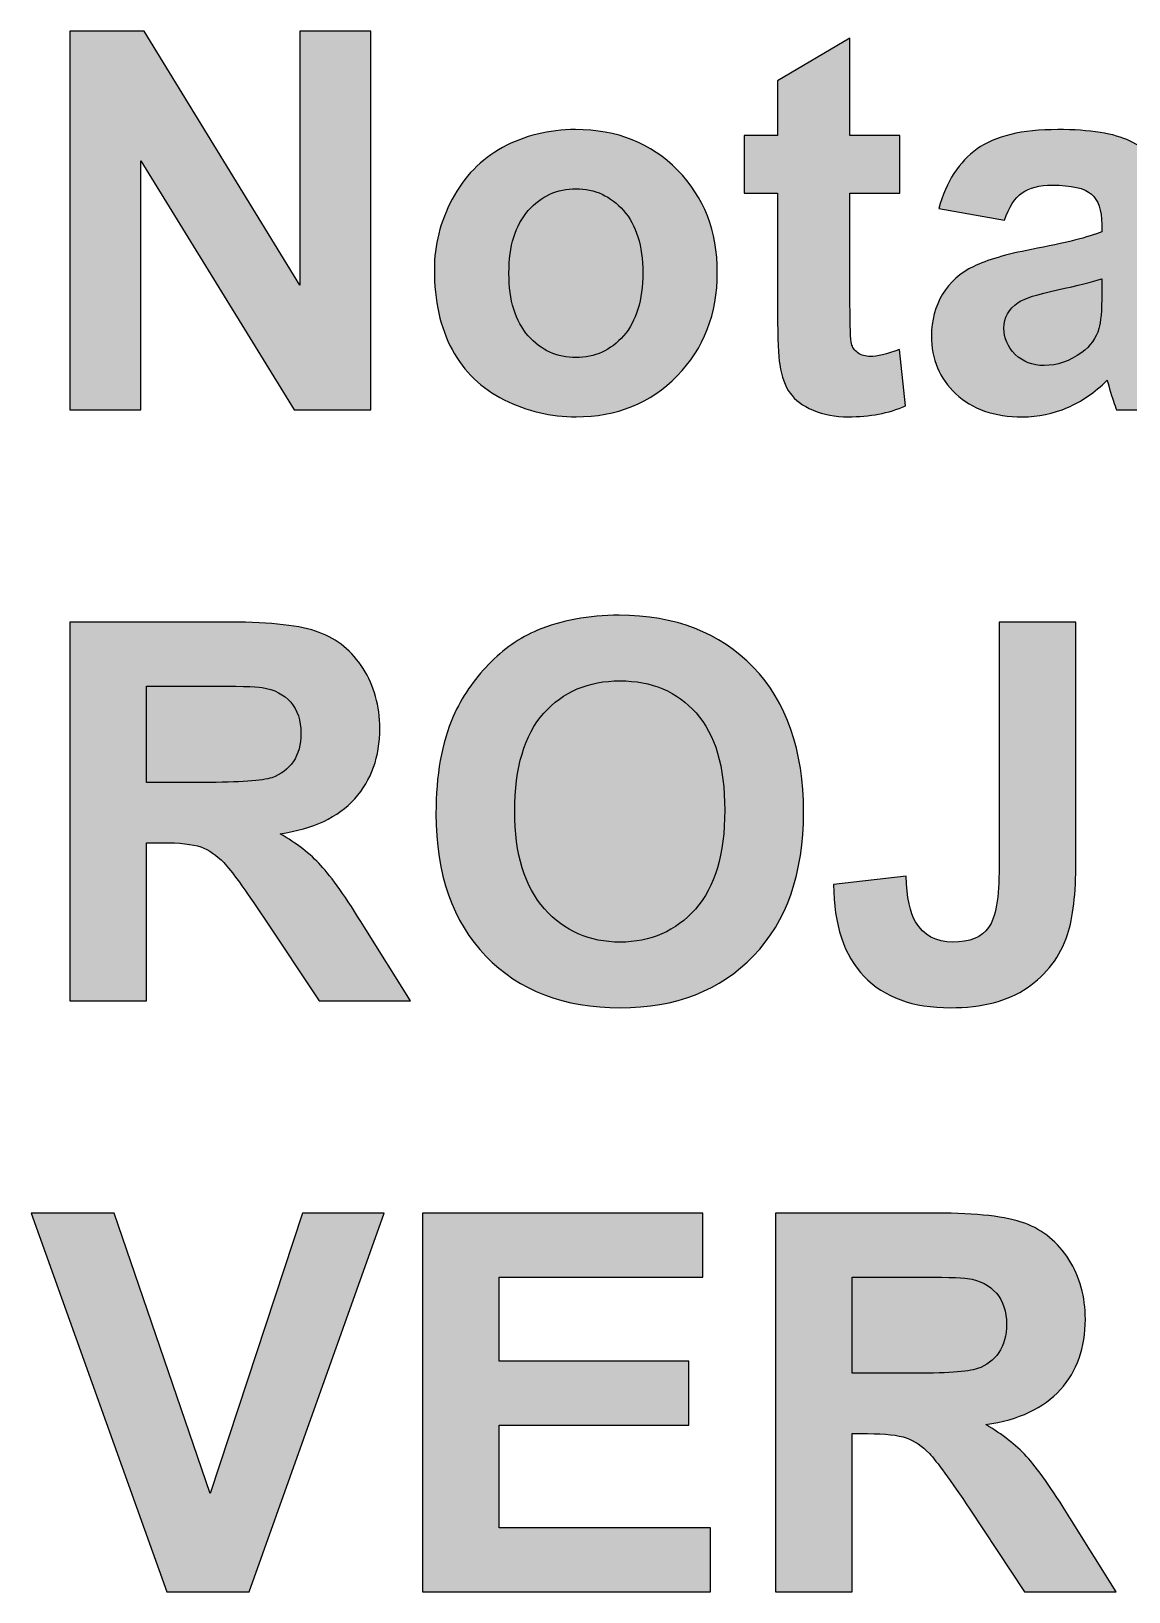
# Model space of a CAD drawing. Header units: centimetres. Extents: x -249 to 275, y -506 to 461.
# Drawn here: x -133.3 to -74.8, y 378.1 to 461.4 of the extents above; entities that cross this region are included whole.
import ezdxf

# ---------------------------------------------------------------- set-up
doc = ezdxf.new("R2010")
doc.units = ezdxf.units.CM
doc.header["$MEASUREMENT"] = 0
doc.layers.add('Capa 1', color=7, linetype='Continuous')

msp = doc.modelspace()

# ---------------------------------------------------------------- hatches: boundary and pattern name
at = {"layer": 'Capa 1', "true_color": 0x373435}
h = msp.add_hatch(color=250, dxfattribs=at)
edge = h.paths.add_edge_path()
edge.add_spline(control_points=[(-131.28522, 441.18345), (-131.28522, 441.18345), (-131.28522, 461.39056), (-131.28522, 461.39056), (-131.28522, 461.39056), (-127.3247, 461.39056), (-127.3247, 461.39056), (-127.3247, 461.39056), (-119.00855, 447.8486), (-119.00855, 447.8486), (-119.00855, 447.8486), (-119.00855, 461.39056), (-119.00855, 461.39056), (-119.00855, 461.39056), (-115.22678, 461.39056), (-115.22678, 461.39056), (-115.22678, 461.39056), (-115.22678, 441.18345), (-115.22678, 441.18345), (-115.22678, 441.18345), (-119.31429, 441.18345), (-119.31429, 441.18345), (-119.31429, 441.18345), (-127.50344, 454.46671), (-127.50344, 454.46671), (-127.50344, 454.46671), (-127.50344, 441.18345), (-127.50344, 441.18345), (-127.50344, 441.18345), (-131.28522, 441.18345), (-131.28522, 441.18345)], knot_values=[0, 0, 0, 0, 0.1, 0.1, 0.1, 0.2, 0.2, 0.2, 0.3, 0.3, 0.3, 0.4, 0.4, 0.4, 0.5, 0.5, 0.5, 0.6, 0.6, 0.6, 0.7, 0.7, 0.7, 0.8, 0.8, 0.8, 0.9, 0.9, 0.9, 1, 1, 1, 1], degree=3, periodic=1)
h = msp.add_hatch(color=250, dxfattribs=at)
edge = h.paths.add_edge_path()
edge.add_spline(control_points=[(-87.00455, 455.83078), (-87.00455, 455.83078), (-87.00455, 452.75456), (-87.00455, 452.75456), (-87.00455, 452.75456), (-89.65744, 452.75456), (-89.65744, 452.75456), (-89.65744, 452.75456), (-89.65744, 446.82319), (-89.65744, 446.82319), (-89.65744, 445.61904), (-89.63392, 444.91819), (-89.58218, 444.72063), (-89.53044, 444.52308), (-89.41755, 444.35845), (-89.23411, 444.22675), (-89.05537, 444.09975), (-88.839, 444.03389), (-88.58029, 444.03389), (-88.21811, 444.03389), (-87.7007, 444.15619), (-87.01867, 444.40549), (-87.01867, 444.40549), (-86.69411, 441.39512), (-86.69411, 441.39512), (-87.59252, 441.00941), (-88.60852, 440.81656), (-89.74681, 440.81656), (-90.44296, 440.81656), (-91.06855, 440.93415), (-91.62829, 441.16934), (-92.18804, 441.40452), (-92.59726, 441.71026), (-92.85596, 442.08186), (-93.11937, 442.45815), (-93.29811, 442.96145), (-93.40159, 443.60115), (-93.48155, 444.05271), (-93.52389, 444.96523), (-93.52389, 446.34341), (-93.52389, 446.34341), (-93.52389, 452.75456), (-93.52389, 452.75456), (-93.52389, 452.75456), (-95.30189, 452.75456), (-95.30189, 452.75456), (-95.30189, 452.75456), (-95.30189, 455.83078), (-95.30189, 455.83078), (-95.30189, 455.83078), (-93.52389, 455.83078), (-93.52389, 455.83078), (-93.52389, 455.83078), (-93.52389, 458.73767), (-93.52389, 458.73767), (-93.52389, 458.73767), (-89.65744, 461.02367), (-89.65744, 461.02367), (-89.65744, 461.02367), (-89.65744, 455.83078), (-89.65744, 455.83078), (-89.65744, 455.83078), (-87.00455, 455.83078), (-87.00455, 455.83078)], knot_values=[0, 0, 0, 0, 0.04761905, 0.04761905, 0.04761905, 0.0952381, 0.0952381, 0.0952381, 0.14285714, 0.14285714, 0.14285714, 0.19047619, 0.19047619, 0.19047619, 0.23809524, 0.23809524, 0.23809524, 0.28571429, 0.28571429, 0.28571429, 0.33333333, 0.33333333, 0.33333333, 0.38095238, 0.38095238, 0.38095238, 0.42857143, 0.42857143, 0.42857143, 0.47619048, 0.47619048, 0.47619048, 0.52380952, 0.52380952, 0.52380952, 0.57142857, 0.57142857, 0.57142857, 0.61904762, 0.61904762, 0.61904762, 0.66666667, 0.66666667, 0.66666667, 0.71428571, 0.71428571, 0.71428571, 0.76190476, 0.76190476, 0.76190476, 0.80952381, 0.80952381, 0.80952381, 0.85714286, 0.85714286, 0.85714286, 0.9047619, 0.9047619, 0.9047619, 0.95238095, 0.95238095, 0.95238095, 1, 1, 1, 1], degree=3, periodic=1)
h = msp.add_hatch(color=250, dxfattribs=at)
edge = h.paths.add_edge_path()
edge.add_spline(control_points=[(-111.8354, 448.68586), (-111.8354, 449.97467), (-111.52025, 451.22115), (-110.88525, 452.4253), (-110.25025, 453.63415), (-109.35185, 454.55137), (-108.19003, 455.18637), (-107.02822, 455.82137), (-105.7347, 456.14123), (-104.30007, 456.14123), (-102.08462, 456.14123), (-100.2737, 455.42156), (-98.85788, 453.98223), (-97.44207, 452.53819), (-96.73651, 450.72256), (-96.73651, 448.52123), (-96.73651, 446.30108), (-97.45148, 444.46193), (-98.8767, 443.00378), (-100.30662, 441.54564), (-102.10344, 440.81656), (-104.27185, 440.81656), (-105.6124, 440.81656), (-106.89181, 441.1223), (-108.11007, 441.72908), (-109.32362, 442.33586), (-110.25025, 443.22486), (-110.88525, 444.40078), (-111.52025, 445.572), (-111.8354, 447.00193), (-111.8354, 448.68586)], knot_values=[0, 0, 0, 0, 0.1, 0.1, 0.1, 0.2, 0.2, 0.2, 0.3, 0.3, 0.3, 0.4, 0.4, 0.4, 0.5, 0.5, 0.5, 0.6, 0.6, 0.6, 0.7, 0.7, 0.7, 0.8, 0.8, 0.8, 0.9, 0.9, 0.9, 1, 1, 1, 1], degree=3, periodic=1)
h = msp.add_hatch(color=250, dxfattribs=at)
edge = h.paths.add_edge_path()
edge.add_spline(control_points=[(-81.41655, 451.31523), (-81.41655, 451.31523), (-84.91611, 451.93612), (-84.91611, 451.93612), (-84.521, 453.36604), (-83.83896, 454.42437), (-82.8747, 455.11111), (-81.91044, 455.79786), (-80.47581, 456.14123), (-78.57552, 456.14123), (-76.84926, 456.14123), (-75.56044, 455.93897), (-74.71378, 455.52974), (-73.87181, 455.12052), (-73.27444, 454.60311), (-72.93107, 453.97282), (-72.5877, 453.34252), (-72.41367, 452.19012), (-72.41367, 450.50619), (-72.41367, 450.50619), (-72.47011, 445.99063), (-72.47011, 445.99063), (-72.47011, 444.70652), (-72.40896, 443.75638), (-72.28667, 443.14489), (-72.16437, 442.53341), (-71.93389, 441.8796), (-71.59522, 441.18345), (-71.59522, 441.18345), (-75.43344, 441.18345), (-75.43344, 441.18345), (-75.53222, 441.43745), (-75.65922, 441.81375), (-75.80504, 442.31234), (-75.86618, 442.54282), (-75.91322, 442.69334), (-75.94144, 442.76389), (-76.59996, 442.11478), (-77.30552, 441.6303), (-78.05811, 441.30575), (-78.8107, 440.98119), (-79.61033, 440.81656), (-80.4617, 440.81656), (-81.96218, 440.81656), (-83.14752, 441.22578), (-84.013, 442.04423), (-84.87848, 442.85797), (-85.31122, 443.89278), (-85.31122, 445.14397), (-85.31122, 445.96712), (-85.11366, 446.7056), (-84.71855, 447.35471), (-84.32344, 447.99912), (-83.77311, 448.49771), (-83.05815, 448.84108), (-82.34789, 449.18445), (-81.32248, 449.48549), (-79.98192, 449.74419), (-78.1757, 450.08286), (-76.91981, 450.40271), (-76.22367, 450.69434), (-76.22367, 450.69434), (-76.22367, 451.08475), (-76.22367, 451.08475), (-76.22367, 451.83734), (-76.40711, 452.37356), (-76.774, 452.69812), (-77.14559, 453.01797), (-77.84174, 453.17789), (-78.86244, 453.17789), (-79.55389, 453.17789), (-80.09011, 453.04149), (-80.47581, 452.76397), (-80.86622, 452.49115), (-81.17667, 452.00667), (-81.41655, 451.31523)], knot_values=[0, 0, 0, 0, 0.04, 0.04, 0.04, 0.08, 0.08, 0.08, 0.12, 0.12, 0.12, 0.16, 0.16, 0.16, 0.2, 0.2, 0.2, 0.24, 0.24, 0.24, 0.28, 0.28, 0.28, 0.32, 0.32, 0.32, 0.36, 0.36, 0.36, 0.4, 0.4, 0.4, 0.44, 0.44, 0.44, 0.48, 0.48, 0.48, 0.52, 0.52, 0.52, 0.56, 0.56, 0.56, 0.6, 0.6, 0.6, 0.64, 0.64, 0.64, 0.68, 0.68, 0.68, 0.72, 0.72, 0.72, 0.76, 0.76, 0.76, 0.8, 0.8, 0.8, 0.84, 0.84, 0.84, 0.88, 0.88, 0.88, 0.92, 0.92, 0.92, 0.96, 0.96, 0.96, 1, 1, 1, 1], degree=3, periodic=1)
h = msp.add_hatch(color=250, dxfattribs=at)
edge = h.paths.add_edge_path()
edge.add_spline(control_points=[(-107.85607, 448.47889), (-107.85607, 447.02545), (-107.5127, 445.91067), (-106.82596, 445.13926), (-106.13451, 444.36315), (-105.28785, 443.97745), (-104.27655, 443.97745), (-103.26996, 443.97745), (-102.42329, 444.36315), (-101.74125, 445.13926), (-101.05922, 445.91067), (-100.71585, 447.03486), (-100.71585, 448.50712), (-100.71585, 449.94175), (-101.05922, 451.04712), (-101.74125, 451.81852), (-102.42329, 452.59463), (-103.26996, 452.98034), (-104.27655, 452.98034), (-105.28785, 452.98034), (-106.13451, 452.59463), (-106.82596, 451.81852), (-107.5127, 451.04712), (-107.85607, 449.93234), (-107.85607, 448.47889)], knot_values=[0, 0, 0, 0, 0.125, 0.125, 0.125, 0.25, 0.25, 0.25, 0.375, 0.375, 0.375, 0.5, 0.5, 0.5, 0.625, 0.625, 0.625, 0.75, 0.75, 0.75, 0.875, 0.875, 0.875, 1, 1, 1, 1], degree=3, periodic=1)
h = msp.add_hatch(color=250, dxfattribs=at)
edge = h.paths.add_edge_path()
edge.add_spline(control_points=[(-76.22367, 448.18256), (-76.71755, 448.01793), (-77.50307, 447.82038), (-78.58022, 447.58989), (-79.65267, 447.35941), (-80.35822, 447.13363), (-80.68748, 446.91726), (-81.19078, 446.55508), (-81.44478, 446.10352), (-81.44478, 445.55319), (-81.44478, 445.00756), (-81.24252, 444.54189), (-80.838, 444.14678), (-80.43348, 443.75167), (-79.92078, 443.55412), (-79.29518, 443.55412), (-78.59904, 443.55412), (-77.93111, 443.7846), (-77.29611, 444.24086), (-76.83044, 444.59363), (-76.52, 445.01697), (-76.37418, 445.52497), (-76.27541, 445.85423), (-76.22367, 446.48452), (-76.22367, 447.41115), (-76.22367, 447.41115), (-76.22367, 448.18256), (-76.22367, 448.18256)], knot_values=[0, 0, 0, 0, 0.11111111, 0.11111111, 0.11111111, 0.22222222, 0.22222222, 0.22222222, 0.33333333, 0.33333333, 0.33333333, 0.44444444, 0.44444444, 0.44444444, 0.55555556, 0.55555556, 0.55555556, 0.66666667, 0.66666667, 0.66666667, 0.77777778, 0.77777778, 0.77777778, 0.88888889, 0.88888889, 0.88888889, 1, 1, 1, 1], degree=3, periodic=1)
at = {"layer": 'Capa 1', "true_color": 0xed3237}
h = msp.add_hatch(color=240, dxfattribs=at)
edge = h.paths.add_edge_path()
edge.add_spline(control_points=[(-131.28522, 409.65452), (-131.28522, 409.65452), (-131.28522, 429.86163), (-131.28522, 429.86163), (-131.28522, 429.86163), (-122.69155, 429.86163), (-122.69155, 429.86163), (-120.53255, 429.86163), (-118.96152, 429.67818), (-117.98315, 429.316), (-117.00007, 428.95381), (-116.21926, 428.30941), (-115.63129, 427.38278), (-115.04333, 426.45144), (-114.747, 425.39311), (-114.747, 424.19837), (-114.747, 422.67907), (-115.18915, 421.42789), (-116.07815, 420.44011), (-116.96715, 419.45233), (-118.29359, 418.83144), (-120.06218, 418.57274), (-119.18259, 418.06004), (-118.45822, 417.49559), (-117.88907, 416.87941), (-117.31522, 416.26322), (-116.54381, 415.16726), (-115.57485, 413.59622), (-115.57485, 413.59622), (-113.11011, 409.65452), (-113.11011, 409.65452), (-113.11011, 409.65452), (-117.98785, 409.65452), (-117.98785, 409.65452), (-117.98785, 409.65452), (-120.91355, 414.06659), (-120.91355, 414.06659), (-121.96248, 415.63293), (-122.68215, 416.6207), (-123.07255, 417.02993), (-123.45826, 417.43444), (-123.86748, 417.71667), (-124.30022, 417.86719), (-124.73766, 418.0177), (-125.4244, 418.09296), (-126.36514, 418.09296), (-126.36514, 418.09296), (-127.193, 418.09296), (-127.193, 418.09296), (-127.193, 418.09296), (-127.193, 409.65452), (-127.193, 409.65452), (-127.193, 409.65452), (-131.28522, 409.65452), (-131.28522, 409.65452)], knot_values=[0, 0, 0, 0, 0.05555556, 0.05555556, 0.05555556, 0.11111111, 0.11111111, 0.11111111, 0.16666667, 0.16666667, 0.16666667, 0.22222222, 0.22222222, 0.22222222, 0.27777778, 0.27777778, 0.27777778, 0.33333333, 0.33333333, 0.33333333, 0.38888889, 0.38888889, 0.38888889, 0.44444444, 0.44444444, 0.44444444, 0.5, 0.5, 0.5, 0.55555556, 0.55555556, 0.55555556, 0.61111111, 0.61111111, 0.61111111, 0.66666667, 0.66666667, 0.66666667, 0.72222222, 0.72222222, 0.72222222, 0.77777778, 0.77777778, 0.77777778, 0.83333333, 0.83333333, 0.83333333, 0.88888889, 0.88888889, 0.88888889, 0.94444444, 0.94444444, 0.94444444, 1, 1, 1, 1], degree=3, periodic=1)
h = msp.add_hatch(color=240, dxfattribs=at)
edge = h.paths.add_edge_path()
edge.add_spline(control_points=[(-111.75073, 419.63578), (-111.75073, 421.696), (-111.44029, 423.42696), (-110.82411, 424.82867), (-110.36785, 425.85878), (-109.73755, 426.78541), (-108.94262, 427.60385), (-108.1477, 428.4223), (-107.27751, 429.02907), (-106.33207, 429.42889), (-105.07148, 429.96041), (-103.61803, 430.22852), (-101.97174, 430.22852), (-98.98959, 430.22852), (-96.60951, 429.30189), (-94.8174, 427.45333), (-93.03, 425.60007), (-92.13629, 423.02715), (-92.13629, 419.72985), (-92.13629, 416.46078), (-93.02529, 413.90196), (-94.79859, 412.05811), (-96.57188, 410.20956), (-98.94725, 409.28763), (-101.91529, 409.28763), (-104.92096, 409.28763), (-107.31514, 410.20485), (-109.08844, 412.044), (-110.86173, 413.87845), (-111.75073, 416.40904), (-111.75073, 419.63578)], knot_values=[0, 0, 0, 0, 0.1, 0.1, 0.1, 0.2, 0.2, 0.2, 0.3, 0.3, 0.3, 0.4, 0.4, 0.4, 0.5, 0.5, 0.5, 0.6, 0.6, 0.6, 0.7, 0.7, 0.7, 0.8, 0.8, 0.8, 0.9, 0.9, 0.9, 1, 1, 1, 1], degree=3, periodic=1)
h = msp.add_hatch(color=240, dxfattribs=at)
edge = h.paths.add_edge_path()
edge.add_spline(control_points=[(-81.69878, 429.86163), (-81.69878, 429.86163), (-77.60656, 429.86163), (-77.60656, 429.86163), (-77.60656, 429.86163), (-77.60656, 417.05815), (-77.60656, 417.05815), (-77.60656, 415.38363), (-77.75237, 414.09482), (-78.0487, 413.1917), (-78.44382, 412.01578), (-79.15878, 411.07033), (-80.1983, 410.35537), (-81.23311, 409.64511), (-82.60189, 409.28763), (-84.30463, 409.28763), (-86.299, 409.28763), (-87.83241, 409.84267), (-88.90485, 410.95745), (-89.982, 412.07222), (-90.52292, 413.70911), (-90.53233, 415.86341), (-90.53233, 415.86341), (-86.66589, 416.31496), (-86.66589, 416.31496), (-86.61885, 415.16256), (-86.45422, 414.34882), (-86.16259, 413.87374), (-85.72515, 413.14937), (-85.06193, 412.78719), (-84.16822, 412.78719), (-83.26981, 412.78719), (-82.63011, 413.04589), (-82.25852, 413.568), (-81.88693, 414.08541), (-81.69878, 415.16256), (-81.69878, 416.79945), (-81.69878, 416.79945), (-81.69878, 429.86163), (-81.69878, 429.86163)], knot_values=[0, 0, 0, 0, 0.07692308, 0.07692308, 0.07692308, 0.15384615, 0.15384615, 0.15384615, 0.23076923, 0.23076923, 0.23076923, 0.30769231, 0.30769231, 0.30769231, 0.38461538, 0.38461538, 0.38461538, 0.46153846, 0.46153846, 0.46153846, 0.53846154, 0.53846154, 0.53846154, 0.61538462, 0.61538462, 0.61538462, 0.69230769, 0.69230769, 0.69230769, 0.76923077, 0.76923077, 0.76923077, 0.84615385, 0.84615385, 0.84615385, 0.92307692, 0.92307692, 0.92307692, 1, 1, 1, 1], degree=3, periodic=1)
h = msp.add_hatch(color=240, dxfattribs=at)
edge = h.paths.add_edge_path()
edge.add_spline(control_points=[(-127.193, 421.3103), (-127.193, 421.3103), (-124.17322, 421.3103), (-124.17322, 421.3103), (-122.21648, 421.3103), (-120.99822, 421.39496), (-120.50903, 421.55959), (-120.02455, 421.72422), (-119.63885, 422.01115), (-119.36603, 422.41567), (-119.08852, 422.82018), (-118.95211, 423.32818), (-118.95211, 423.93496), (-118.95211, 424.617), (-119.13555, 425.16263), (-119.49774, 425.58596), (-119.85992, 426.00459), (-120.37263, 426.268), (-121.03115, 426.37618), (-121.36511, 426.42322), (-122.35759, 426.44674), (-124.00859, 426.44674), (-124.00859, 426.44674), (-127.193, 426.44674), (-127.193, 426.44674), (-127.193, 426.44674), (-127.193, 421.3103), (-127.193, 421.3103)], knot_values=[0, 0, 0, 0, 0.11111111, 0.11111111, 0.11111111, 0.22222222, 0.22222222, 0.22222222, 0.33333333, 0.33333333, 0.33333333, 0.44444444, 0.44444444, 0.44444444, 0.55555556, 0.55555556, 0.55555556, 0.66666667, 0.66666667, 0.66666667, 0.77777778, 0.77777778, 0.77777778, 0.88888889, 0.88888889, 0.88888889, 1, 1, 1, 1], degree=3, periodic=1)
h = msp.add_hatch(color=240, dxfattribs=at)
edge = h.paths.add_edge_path()
edge.add_spline(control_points=[(-107.54562, 419.77219), (-107.54562, 417.48148), (-107.01411, 415.74582), (-105.95577, 414.56048), (-104.89744, 413.37985), (-103.55218, 412.78719), (-101.9247, 412.78719), (-100.29251, 412.78719), (-98.95666, 413.37515), (-97.90774, 414.54637), (-96.86351, 415.7223), (-96.3414, 417.48148), (-96.3414, 419.82863), (-96.3414, 422.14756), (-96.8494, 423.87852), (-97.87011, 425.01681), (-98.88611, 426.15981), (-100.23607, 426.72896), (-101.9247, 426.72896), (-103.60862, 426.72896), (-104.96799, 426.15041), (-105.99811, 424.998), (-107.02822, 423.84089), (-107.54562, 422.10052), (-107.54562, 419.77219)], knot_values=[0, 0, 0, 0, 0.125, 0.125, 0.125, 0.25, 0.25, 0.25, 0.375, 0.375, 0.375, 0.5, 0.5, 0.5, 0.625, 0.625, 0.625, 0.75, 0.75, 0.75, 0.875, 0.875, 0.875, 1, 1, 1, 1], degree=3, periodic=1)
at = {"layer": 'Capa 1', "true_color": 0x00a859}
h = msp.add_hatch(color=114, dxfattribs=at)
edge = h.paths.add_edge_path()
edge.add_spline(control_points=[(-126.11585, 378.12559), (-126.11585, 378.12559), (-133.34544, 398.3327), (-133.34544, 398.3327), (-133.34544, 398.3327), (-128.92396, 398.3327), (-128.92396, 398.3327), (-128.92396, 398.3327), (-123.79222, 383.37492), (-123.79222, 383.37492), (-123.79222, 383.37492), (-118.86744, 398.3327), (-118.86744, 398.3327), (-118.86744, 398.3327), (-114.52122, 398.3327), (-114.52122, 398.3327), (-114.52122, 398.3327), (-121.70848, 378.12559), (-121.70848, 378.12559), (-121.70848, 378.12559), (-126.11585, 378.12559), (-126.11585, 378.12559)], knot_values=[0, 0, 0, 0, 0.14285714, 0.14285714, 0.14285714, 0.28571429, 0.28571429, 0.28571429, 0.42857143, 0.42857143, 0.42857143, 0.57142857, 0.57142857, 0.57142857, 0.71428571, 0.71428571, 0.71428571, 0.85714286, 0.85714286, 0.85714286, 1, 1, 1, 1], degree=3, periodic=1)
h = msp.add_hatch(color=114, dxfattribs=at)
edge = h.paths.add_edge_path()
edge.add_spline(control_points=[(-112.461, 378.12559), (-112.461, 378.12559), (-112.461, 398.3327), (-112.461, 398.3327), (-112.461, 398.3327), (-97.50322, 398.3327), (-97.50322, 398.3327), (-97.50322, 398.3327), (-97.50322, 394.91781), (-97.50322, 394.91781), (-97.50322, 394.91781), (-108.36878, 394.91781), (-108.36878, 394.91781), (-108.36878, 394.91781), (-108.36878, 390.43048), (-108.36878, 390.43048), (-108.36878, 390.43048), (-98.26522, 390.43048), (-98.26522, 390.43048), (-98.26522, 390.43048), (-98.26522, 387.01559), (-98.26522, 387.01559), (-98.26522, 387.01559), (-108.36878, 387.01559), (-108.36878, 387.01559), (-108.36878, 387.01559), (-108.36878, 381.54048), (-108.36878, 381.54048), (-108.36878, 381.54048), (-97.10811, 381.54048), (-97.10811, 381.54048), (-97.10811, 381.54048), (-97.10811, 378.12559), (-97.10811, 378.12559), (-97.10811, 378.12559), (-112.461, 378.12559), (-112.461, 378.12559)], knot_values=[0, 0, 0, 0, 0.08333333, 0.08333333, 0.08333333, 0.16666667, 0.16666667, 0.16666667, 0.25, 0.25, 0.25, 0.33333333, 0.33333333, 0.33333333, 0.41666667, 0.41666667, 0.41666667, 0.5, 0.5, 0.5, 0.58333333, 0.58333333, 0.58333333, 0.66666667, 0.66666667, 0.66666667, 0.75, 0.75, 0.75, 0.83333333, 0.83333333, 0.83333333, 0.91666667, 0.91666667, 0.91666667, 1, 1, 1, 1], degree=3, periodic=1)
h = msp.add_hatch(color=114, dxfattribs=at)
edge = h.paths.add_edge_path()
edge.add_spline(control_points=[(-93.63678, 378.12559), (-93.63678, 378.12559), (-93.63678, 398.3327), (-93.63678, 398.3327), (-93.63678, 398.3327), (-85.04311, 398.3327), (-85.04311, 398.3327), (-82.88411, 398.3327), (-81.31308, 398.14925), (-80.33471, 397.78707), (-79.35163, 397.42488), (-78.57082, 396.78048), (-77.98285, 395.85385), (-77.39489, 394.92251), (-77.09856, 393.86418), (-77.09856, 392.66944), (-77.09856, 391.15014), (-77.54071, 389.89896), (-78.42971, 388.91118), (-79.31871, 387.9234), (-80.64515, 387.30251), (-82.41374, 387.04381), (-81.53415, 386.53111), (-80.80978, 385.96666), (-80.24063, 385.35048), (-79.66678, 384.73429), (-78.89537, 383.63833), (-77.92641, 382.06729), (-77.92641, 382.06729), (-75.46167, 378.12559), (-75.46167, 378.12559), (-75.46167, 378.12559), (-80.33941, 378.12559), (-80.33941, 378.12559), (-80.33941, 378.12559), (-83.26511, 382.53766), (-83.26511, 382.53766), (-84.31404, 384.104), (-85.03371, 385.09177), (-85.42411, 385.501), (-85.80982, 385.90551), (-86.21904, 386.18774), (-86.65178, 386.33826), (-87.08922, 386.48877), (-87.77596, 386.56403), (-88.7167, 386.56403), (-88.7167, 386.56403), (-89.54456, 386.56403), (-89.54456, 386.56403), (-89.54456, 386.56403), (-89.54456, 378.12559), (-89.54456, 378.12559), (-89.54456, 378.12559), (-93.63678, 378.12559), (-93.63678, 378.12559)], knot_values=[0, 0, 0, 0, 0.05555556, 0.05555556, 0.05555556, 0.11111111, 0.11111111, 0.11111111, 0.16666667, 0.16666667, 0.16666667, 0.22222222, 0.22222222, 0.22222222, 0.27777778, 0.27777778, 0.27777778, 0.33333333, 0.33333333, 0.33333333, 0.38888889, 0.38888889, 0.38888889, 0.44444444, 0.44444444, 0.44444444, 0.5, 0.5, 0.5, 0.55555556, 0.55555556, 0.55555556, 0.61111111, 0.61111111, 0.61111111, 0.66666667, 0.66666667, 0.66666667, 0.72222222, 0.72222222, 0.72222222, 0.77777778, 0.77777778, 0.77777778, 0.83333333, 0.83333333, 0.83333333, 0.88888889, 0.88888889, 0.88888889, 0.94444444, 0.94444444, 0.94444444, 1, 1, 1, 1], degree=3, periodic=1)
h = msp.add_hatch(color=114, dxfattribs=at)
edge = h.paths.add_edge_path()
edge.add_spline(control_points=[(-89.54456, 389.78137), (-89.54456, 389.78137), (-86.52478, 389.78137), (-86.52478, 389.78137), (-84.56804, 389.78137), (-83.34978, 389.86603), (-82.86059, 390.03066), (-82.37611, 390.19529), (-81.99041, 390.48222), (-81.71759, 390.88674), (-81.44008, 391.29125), (-81.30367, 391.79925), (-81.30367, 392.40603), (-81.30367, 393.08807), (-81.48711, 393.6337), (-81.8493, 394.05703), (-82.21148, 394.47566), (-82.72419, 394.73907), (-83.38271, 394.84725), (-83.71667, 394.89429), (-84.70915, 394.91781), (-86.36015, 394.91781), (-86.36015, 394.91781), (-89.54456, 394.91781), (-89.54456, 394.91781), (-89.54456, 394.91781), (-89.54456, 389.78137), (-89.54456, 389.78137)], knot_values=[0, 0, 0, 0, 0.11111111, 0.11111111, 0.11111111, 0.22222222, 0.22222222, 0.22222222, 0.33333333, 0.33333333, 0.33333333, 0.44444444, 0.44444444, 0.44444444, 0.55555556, 0.55555556, 0.55555556, 0.66666667, 0.66666667, 0.66666667, 0.77777778, 0.77777778, 0.77777778, 0.88888889, 0.88888889, 0.88888889, 1, 1, 1, 1], degree=3, periodic=1)

# ---------------------------------------------------------------- linework, layer by layer
at = {"layer": 'Capa 1', "color": 250}
for points, knots in [([(-131.28522, 441.18345), (-131.28522, 441.18345), (-131.28522, 461.39056), (-131.28522, 461.39056), (-131.28522, 461.39056), (-127.3247, 461.39056), (-127.3247, 461.39056), (-127.3247, 461.39056), (-119.00855, 447.8486), (-119.00855, 447.8486), (-119.00855, 447.8486), (-119.00855, 461.39056), (-119.00855, 461.39056), (-119.00855, 461.39056), (-115.22678, 461.39056), (-115.22678, 461.39056), (-115.22678, 461.39056), (-115.22678, 441.18345), (-115.22678, 441.18345), (-115.22678, 441.18345), (-119.31429, 441.18345), (-119.31429, 441.18345), (-119.31429, 441.18345), (-127.50344, 454.46671), (-127.50344, 454.46671), (-127.50344, 454.46671), (-127.50344, 441.18345), (-127.50344, 441.18345), (-127.50344, 441.18345), (-131.28522, 441.18345), (-131.28522, 441.18345)], [0, 0, 0, 0, 0.1, 0.1, 0.1, 0.2, 0.2, 0.2, 0.3, 0.3, 0.3, 0.4, 0.4, 0.4, 0.5, 0.5, 0.5, 0.6, 0.6, 0.6, 0.7, 0.7, 0.7, 0.8, 0.8, 0.8, 0.9, 0.9, 0.9, 1, 1, 1, 1]), ([(-87.00455, 455.83078), (-87.00455, 455.83078), (-87.00455, 452.75456), (-87.00455, 452.75456), (-87.00455, 452.75456), (-89.65744, 452.75456), (-89.65744, 452.75456), (-89.65744, 452.75456), (-89.65744, 446.82319), (-89.65744, 446.82319), (-89.65744, 445.61904), (-89.63392, 444.91819), (-89.58218, 444.72063), (-89.53044, 444.52308), (-89.41755, 444.35845), (-89.23411, 444.22675), (-89.05537, 444.09975), (-88.839, 444.03389), (-88.58029, 444.03389), (-88.21811, 444.03389), (-87.7007, 444.15619), (-87.01867, 444.40549), (-87.01867, 444.40549), (-86.69411, 441.39512), (-86.69411, 441.39512), (-87.59252, 441.00941), (-88.60852, 440.81656), (-89.74681, 440.81656), (-90.44296, 440.81656), (-91.06855, 440.93415), (-91.62829, 441.16934), (-92.18804, 441.40452), (-92.59726, 441.71026), (-92.85596, 442.08186), (-93.11937, 442.45815), (-93.29811, 442.96145), (-93.40159, 443.60115), (-93.48155, 444.05271), (-93.52389, 444.96523), (-93.52389, 446.34341), (-93.52389, 446.34341), (-93.52389, 452.75456), (-93.52389, 452.75456), (-93.52389, 452.75456), (-95.30189, 452.75456), (-95.30189, 452.75456), (-95.30189, 452.75456), (-95.30189, 455.83078), (-95.30189, 455.83078), (-95.30189, 455.83078), (-93.52389, 455.83078), (-93.52389, 455.83078), (-93.52389, 455.83078), (-93.52389, 458.73767), (-93.52389, 458.73767), (-93.52389, 458.73767), (-89.65744, 461.02367), (-89.65744, 461.02367), (-89.65744, 461.02367), (-89.65744, 455.83078), (-89.65744, 455.83078), (-89.65744, 455.83078), (-87.00455, 455.83078), (-87.00455, 455.83078)], [0, 0, 0, 0, 0.04761905, 0.04761905, 0.04761905, 0.0952381, 0.0952381, 0.0952381, 0.14285714, 0.14285714, 0.14285714, 0.19047619, 0.19047619, 0.19047619, 0.23809524, 0.23809524, 0.23809524, 0.28571429, 0.28571429, 0.28571429, 0.33333333, 0.33333333, 0.33333333, 0.38095238, 0.38095238, 0.38095238, 0.42857143, 0.42857143, 0.42857143, 0.47619048, 0.47619048, 0.47619048, 0.52380952, 0.52380952, 0.52380952, 0.57142857, 0.57142857, 0.57142857, 0.61904762, 0.61904762, 0.61904762, 0.66666667, 0.66666667, 0.66666667, 0.71428571, 0.71428571, 0.71428571, 0.76190476, 0.76190476, 0.76190476, 0.80952381, 0.80952381, 0.80952381, 0.85714286, 0.85714286, 0.85714286, 0.9047619, 0.9047619, 0.9047619, 0.95238095, 0.95238095, 0.95238095, 1, 1, 1, 1]), ([(-111.8354, 448.68586), (-111.8354, 449.97467), (-111.52025, 451.22115), (-110.88525, 452.4253), (-110.25025, 453.63415), (-109.35185, 454.55137), (-108.19003, 455.18637), (-107.02822, 455.82137), (-105.7347, 456.14123), (-104.30007, 456.14123), (-102.08462, 456.14123), (-100.2737, 455.42156), (-98.85788, 453.98223), (-97.44207, 452.53819), (-96.73651, 450.72256), (-96.73651, 448.52123), (-96.73651, 446.30108), (-97.45148, 444.46193), (-98.8767, 443.00378), (-100.30662, 441.54564), (-102.10344, 440.81656), (-104.27185, 440.81656), (-105.6124, 440.81656), (-106.89181, 441.1223), (-108.11007, 441.72908), (-109.32362, 442.33586), (-110.25025, 443.22486), (-110.88525, 444.40078), (-111.52025, 445.572), (-111.8354, 447.00193), (-111.8354, 448.68586)], [0, 0, 0, 0, 0.1, 0.1, 0.1, 0.2, 0.2, 0.2, 0.3, 0.3, 0.3, 0.4, 0.4, 0.4, 0.5, 0.5, 0.5, 0.6, 0.6, 0.6, 0.7, 0.7, 0.7, 0.8, 0.8, 0.8, 0.9, 0.9, 0.9, 1, 1, 1, 1]), ([(-81.41655, 451.31523), (-81.41655, 451.31523), (-84.91611, 451.93612), (-84.91611, 451.93612), (-84.521, 453.36604), (-83.83896, 454.42437), (-82.8747, 455.11111), (-81.91044, 455.79786), (-80.47581, 456.14123), (-78.57552, 456.14123), (-76.84926, 456.14123), (-75.56044, 455.93897), (-74.71378, 455.52974), (-73.87181, 455.12052), (-73.27444, 454.60311), (-72.93107, 453.97282), (-72.5877, 453.34252), (-72.41367, 452.19012), (-72.41367, 450.50619), (-72.41367, 450.50619), (-72.47011, 445.99063), (-72.47011, 445.99063), (-72.47011, 444.70652), (-72.40896, 443.75638), (-72.28667, 443.14489), (-72.16437, 442.53341), (-71.93389, 441.8796), (-71.59522, 441.18345), (-71.59522, 441.18345), (-75.43344, 441.18345), (-75.43344, 441.18345), (-75.53222, 441.43745), (-75.65922, 441.81375), (-75.80504, 442.31234), (-75.86618, 442.54282), (-75.91322, 442.69334), (-75.94144, 442.76389), (-76.59996, 442.11478), (-77.30552, 441.6303), (-78.05811, 441.30575), (-78.8107, 440.98119), (-79.61033, 440.81656), (-80.4617, 440.81656), (-81.96218, 440.81656), (-83.14752, 441.22578), (-84.013, 442.04423), (-84.87848, 442.85797), (-85.31122, 443.89278), (-85.31122, 445.14397), (-85.31122, 445.96712), (-85.11366, 446.7056), (-84.71855, 447.35471), (-84.32344, 447.99912), (-83.77311, 448.49771), (-83.05815, 448.84108), (-82.34789, 449.18445), (-81.32248, 449.48549), (-79.98192, 449.74419), (-78.1757, 450.08286), (-76.91981, 450.40271), (-76.22367, 450.69434), (-76.22367, 450.69434), (-76.22367, 451.08475), (-76.22367, 451.08475), (-76.22367, 451.83734), (-76.40711, 452.37356), (-76.774, 452.69812), (-77.14559, 453.01797), (-77.84174, 453.17789), (-78.86244, 453.17789), (-79.55389, 453.17789), (-80.09011, 453.04149), (-80.47581, 452.76397), (-80.86622, 452.49115), (-81.17667, 452.00667), (-81.41655, 451.31523)], [0, 0, 0, 0, 0.04, 0.04, 0.04, 0.08, 0.08, 0.08, 0.12, 0.12, 0.12, 0.16, 0.16, 0.16, 0.2, 0.2, 0.2, 0.24, 0.24, 0.24, 0.28, 0.28, 0.28, 0.32, 0.32, 0.32, 0.36, 0.36, 0.36, 0.4, 0.4, 0.4, 0.44, 0.44, 0.44, 0.48, 0.48, 0.48, 0.52, 0.52, 0.52, 0.56, 0.56, 0.56, 0.6, 0.6, 0.6, 0.64, 0.64, 0.64, 0.68, 0.68, 0.68, 0.72, 0.72, 0.72, 0.76, 0.76, 0.76, 0.8, 0.8, 0.8, 0.84, 0.84, 0.84, 0.88, 0.88, 0.88, 0.92, 0.92, 0.92, 0.96, 0.96, 0.96, 1, 1, 1, 1]), ([(-107.85607, 448.47889), (-107.85607, 447.02545), (-107.5127, 445.91067), (-106.82596, 445.13926), (-106.13451, 444.36315), (-105.28785, 443.97745), (-104.27655, 443.97745), (-103.26996, 443.97745), (-102.42329, 444.36315), (-101.74125, 445.13926), (-101.05922, 445.91067), (-100.71585, 447.03486), (-100.71585, 448.50712), (-100.71585, 449.94175), (-101.05922, 451.04712), (-101.74125, 451.81852), (-102.42329, 452.59463), (-103.26996, 452.98034), (-104.27655, 452.98034), (-105.28785, 452.98034), (-106.13451, 452.59463), (-106.82596, 451.81852), (-107.5127, 451.04712), (-107.85607, 449.93234), (-107.85607, 448.47889)], [0, 0, 0, 0, 0.125, 0.125, 0.125, 0.25, 0.25, 0.25, 0.375, 0.375, 0.375, 0.5, 0.5, 0.5, 0.625, 0.625, 0.625, 0.75, 0.75, 0.75, 0.875, 0.875, 0.875, 1, 1, 1, 1]), ([(-76.22367, 448.18256), (-76.71755, 448.01793), (-77.50307, 447.82038), (-78.58022, 447.58989), (-79.65267, 447.35941), (-80.35822, 447.13363), (-80.68748, 446.91726), (-81.19078, 446.55508), (-81.44478, 446.10352), (-81.44478, 445.55319), (-81.44478, 445.00756), (-81.24252, 444.54189), (-80.838, 444.14678), (-80.43348, 443.75167), (-79.92078, 443.55412), (-79.29518, 443.55412), (-78.59904, 443.55412), (-77.93111, 443.7846), (-77.29611, 444.24086), (-76.83044, 444.59363), (-76.52, 445.01697), (-76.37418, 445.52497), (-76.27541, 445.85423), (-76.22367, 446.48452), (-76.22367, 447.41115), (-76.22367, 447.41115), (-76.22367, 448.18256), (-76.22367, 448.18256)], [0, 0, 0, 0, 0.11111111, 0.11111111, 0.11111111, 0.22222222, 0.22222222, 0.22222222, 0.33333333, 0.33333333, 0.33333333, 0.44444444, 0.44444444, 0.44444444, 0.55555556, 0.55555556, 0.55555556, 0.66666667, 0.66666667, 0.66666667, 0.77777778, 0.77777778, 0.77777778, 0.88888889, 0.88888889, 0.88888889, 1, 1, 1, 1])]:
    msp.add_open_spline(points, degree=3, knots=knots, dxfattribs=at)
at = {"layer": 'Capa 1', "color": 240}
for points, knots in [([(-131.28522, 409.65452), (-131.28522, 409.65452), (-131.28522, 429.86163), (-131.28522, 429.86163), (-131.28522, 429.86163), (-122.69155, 429.86163), (-122.69155, 429.86163), (-120.53255, 429.86163), (-118.96152, 429.67818), (-117.98315, 429.316), (-117.00007, 428.95381), (-116.21926, 428.30941), (-115.63129, 427.38278), (-115.04333, 426.45144), (-114.747, 425.39311), (-114.747, 424.19837), (-114.747, 422.67907), (-115.18915, 421.42789), (-116.07815, 420.44011), (-116.96715, 419.45233), (-118.29359, 418.83144), (-120.06218, 418.57274), (-119.18259, 418.06004), (-118.45822, 417.49559), (-117.88907, 416.87941), (-117.31522, 416.26322), (-116.54381, 415.16726), (-115.57485, 413.59622), (-115.57485, 413.59622), (-113.11011, 409.65452), (-113.11011, 409.65452), (-113.11011, 409.65452), (-117.98785, 409.65452), (-117.98785, 409.65452), (-117.98785, 409.65452), (-120.91355, 414.06659), (-120.91355, 414.06659), (-121.96248, 415.63293), (-122.68215, 416.6207), (-123.07255, 417.02993), (-123.45826, 417.43444), (-123.86748, 417.71667), (-124.30022, 417.86719), (-124.73766, 418.0177), (-125.4244, 418.09296), (-126.36514, 418.09296), (-126.36514, 418.09296), (-127.193, 418.09296), (-127.193, 418.09296), (-127.193, 418.09296), (-127.193, 409.65452), (-127.193, 409.65452), (-127.193, 409.65452), (-131.28522, 409.65452), (-131.28522, 409.65452)], [0, 0, 0, 0, 0.05555556, 0.05555556, 0.05555556, 0.11111111, 0.11111111, 0.11111111, 0.16666667, 0.16666667, 0.16666667, 0.22222222, 0.22222222, 0.22222222, 0.27777778, 0.27777778, 0.27777778, 0.33333333, 0.33333333, 0.33333333, 0.38888889, 0.38888889, 0.38888889, 0.44444444, 0.44444444, 0.44444444, 0.5, 0.5, 0.5, 0.55555556, 0.55555556, 0.55555556, 0.61111111, 0.61111111, 0.61111111, 0.66666667, 0.66666667, 0.66666667, 0.72222222, 0.72222222, 0.72222222, 0.77777778, 0.77777778, 0.77777778, 0.83333333, 0.83333333, 0.83333333, 0.88888889, 0.88888889, 0.88888889, 0.94444444, 0.94444444, 0.94444444, 1, 1, 1, 1]), ([(-111.75073, 419.63578), (-111.75073, 421.696), (-111.44029, 423.42696), (-110.82411, 424.82867), (-110.36785, 425.85878), (-109.73755, 426.78541), (-108.94262, 427.60385), (-108.1477, 428.4223), (-107.27751, 429.02907), (-106.33207, 429.42889), (-105.07148, 429.96041), (-103.61803, 430.22852), (-101.97174, 430.22852), (-98.98959, 430.22852), (-96.60951, 429.30189), (-94.8174, 427.45333), (-93.03, 425.60007), (-92.13629, 423.02715), (-92.13629, 419.72985), (-92.13629, 416.46078), (-93.02529, 413.90196), (-94.79859, 412.05811), (-96.57188, 410.20956), (-98.94725, 409.28763), (-101.91529, 409.28763), (-104.92096, 409.28763), (-107.31514, 410.20485), (-109.08844, 412.044), (-110.86173, 413.87845), (-111.75073, 416.40904), (-111.75073, 419.63578)], [0, 0, 0, 0, 0.1, 0.1, 0.1, 0.2, 0.2, 0.2, 0.3, 0.3, 0.3, 0.4, 0.4, 0.4, 0.5, 0.5, 0.5, 0.6, 0.6, 0.6, 0.7, 0.7, 0.7, 0.8, 0.8, 0.8, 0.9, 0.9, 0.9, 1, 1, 1, 1]), ([(-81.69878, 429.86163), (-81.69878, 429.86163), (-77.60656, 429.86163), (-77.60656, 429.86163), (-77.60656, 429.86163), (-77.60656, 417.05815), (-77.60656, 417.05815), (-77.60656, 415.38363), (-77.75237, 414.09482), (-78.0487, 413.1917), (-78.44382, 412.01578), (-79.15878, 411.07033), (-80.1983, 410.35537), (-81.23311, 409.64511), (-82.60189, 409.28763), (-84.30463, 409.28763), (-86.299, 409.28763), (-87.83241, 409.84267), (-88.90485, 410.95745), (-89.982, 412.07222), (-90.52292, 413.70911), (-90.53233, 415.86341), (-90.53233, 415.86341), (-86.66589, 416.31496), (-86.66589, 416.31496), (-86.61885, 415.16256), (-86.45422, 414.34882), (-86.16259, 413.87374), (-85.72515, 413.14937), (-85.06193, 412.78719), (-84.16822, 412.78719), (-83.26981, 412.78719), (-82.63011, 413.04589), (-82.25852, 413.568), (-81.88693, 414.08541), (-81.69878, 415.16256), (-81.69878, 416.79945), (-81.69878, 416.79945), (-81.69878, 429.86163), (-81.69878, 429.86163)], [0, 0, 0, 0, 0.07692308, 0.07692308, 0.07692308, 0.15384615, 0.15384615, 0.15384615, 0.23076923, 0.23076923, 0.23076923, 0.30769231, 0.30769231, 0.30769231, 0.38461538, 0.38461538, 0.38461538, 0.46153846, 0.46153846, 0.46153846, 0.53846154, 0.53846154, 0.53846154, 0.61538462, 0.61538462, 0.61538462, 0.69230769, 0.69230769, 0.69230769, 0.76923077, 0.76923077, 0.76923077, 0.84615385, 0.84615385, 0.84615385, 0.92307692, 0.92307692, 0.92307692, 1, 1, 1, 1]), ([(-127.193, 421.3103), (-127.193, 421.3103), (-124.17322, 421.3103), (-124.17322, 421.3103), (-122.21648, 421.3103), (-120.99822, 421.39496), (-120.50903, 421.55959), (-120.02455, 421.72422), (-119.63885, 422.01115), (-119.36603, 422.41567), (-119.08852, 422.82018), (-118.95211, 423.32818), (-118.95211, 423.93496), (-118.95211, 424.617), (-119.13555, 425.16263), (-119.49774, 425.58596), (-119.85992, 426.00459), (-120.37263, 426.268), (-121.03115, 426.37618), (-121.36511, 426.42322), (-122.35759, 426.44674), (-124.00859, 426.44674), (-124.00859, 426.44674), (-127.193, 426.44674), (-127.193, 426.44674), (-127.193, 426.44674), (-127.193, 421.3103), (-127.193, 421.3103)], [0, 0, 0, 0, 0.11111111, 0.11111111, 0.11111111, 0.22222222, 0.22222222, 0.22222222, 0.33333333, 0.33333333, 0.33333333, 0.44444444, 0.44444444, 0.44444444, 0.55555556, 0.55555556, 0.55555556, 0.66666667, 0.66666667, 0.66666667, 0.77777778, 0.77777778, 0.77777778, 0.88888889, 0.88888889, 0.88888889, 1, 1, 1, 1]), ([(-107.54562, 419.77219), (-107.54562, 417.48148), (-107.01411, 415.74582), (-105.95577, 414.56048), (-104.89744, 413.37985), (-103.55218, 412.78719), (-101.9247, 412.78719), (-100.29251, 412.78719), (-98.95666, 413.37515), (-97.90774, 414.54637), (-96.86351, 415.7223), (-96.3414, 417.48148), (-96.3414, 419.82863), (-96.3414, 422.14756), (-96.8494, 423.87852), (-97.87011, 425.01681), (-98.88611, 426.15981), (-100.23607, 426.72896), (-101.9247, 426.72896), (-103.60862, 426.72896), (-104.96799, 426.15041), (-105.99811, 424.998), (-107.02822, 423.84089), (-107.54562, 422.10052), (-107.54562, 419.77219)], [0, 0, 0, 0, 0.125, 0.125, 0.125, 0.25, 0.25, 0.25, 0.375, 0.375, 0.375, 0.5, 0.5, 0.5, 0.625, 0.625, 0.625, 0.75, 0.75, 0.75, 0.875, 0.875, 0.875, 1, 1, 1, 1])]:
    msp.add_open_spline(points, degree=3, knots=knots, dxfattribs=at)
at = {"layer": 'Capa 1', "color": 114}
for points, knots in [([(-126.11585, 378.12559), (-126.11585, 378.12559), (-133.34544, 398.3327), (-133.34544, 398.3327), (-133.34544, 398.3327), (-128.92396, 398.3327), (-128.92396, 398.3327), (-128.92396, 398.3327), (-123.79222, 383.37492), (-123.79222, 383.37492), (-123.79222, 383.37492), (-118.86744, 398.3327), (-118.86744, 398.3327), (-118.86744, 398.3327), (-114.52122, 398.3327), (-114.52122, 398.3327), (-114.52122, 398.3327), (-121.70848, 378.12559), (-121.70848, 378.12559), (-121.70848, 378.12559), (-126.11585, 378.12559), (-126.11585, 378.12559)], [0, 0, 0, 0, 0.14285714, 0.14285714, 0.14285714, 0.28571429, 0.28571429, 0.28571429, 0.42857143, 0.42857143, 0.42857143, 0.57142857, 0.57142857, 0.57142857, 0.71428571, 0.71428571, 0.71428571, 0.85714286, 0.85714286, 0.85714286, 1, 1, 1, 1]), ([(-112.461, 378.12559), (-112.461, 378.12559), (-112.461, 398.3327), (-112.461, 398.3327), (-112.461, 398.3327), (-97.50322, 398.3327), (-97.50322, 398.3327), (-97.50322, 398.3327), (-97.50322, 394.91781), (-97.50322, 394.91781), (-97.50322, 394.91781), (-108.36878, 394.91781), (-108.36878, 394.91781), (-108.36878, 394.91781), (-108.36878, 390.43048), (-108.36878, 390.43048), (-108.36878, 390.43048), (-98.26522, 390.43048), (-98.26522, 390.43048), (-98.26522, 390.43048), (-98.26522, 387.01559), (-98.26522, 387.01559), (-98.26522, 387.01559), (-108.36878, 387.01559), (-108.36878, 387.01559), (-108.36878, 387.01559), (-108.36878, 381.54048), (-108.36878, 381.54048), (-108.36878, 381.54048), (-97.10811, 381.54048), (-97.10811, 381.54048), (-97.10811, 381.54048), (-97.10811, 378.12559), (-97.10811, 378.12559), (-97.10811, 378.12559), (-112.461, 378.12559), (-112.461, 378.12559)], [0, 0, 0, 0, 0.08333333, 0.08333333, 0.08333333, 0.16666667, 0.16666667, 0.16666667, 0.25, 0.25, 0.25, 0.33333333, 0.33333333, 0.33333333, 0.41666667, 0.41666667, 0.41666667, 0.5, 0.5, 0.5, 0.58333333, 0.58333333, 0.58333333, 0.66666667, 0.66666667, 0.66666667, 0.75, 0.75, 0.75, 0.83333333, 0.83333333, 0.83333333, 0.91666667, 0.91666667, 0.91666667, 1, 1, 1, 1]), ([(-93.63678, 378.12559), (-93.63678, 378.12559), (-93.63678, 398.3327), (-93.63678, 398.3327), (-93.63678, 398.3327), (-85.04311, 398.3327), (-85.04311, 398.3327), (-82.88411, 398.3327), (-81.31308, 398.14925), (-80.33471, 397.78707), (-79.35163, 397.42488), (-78.57082, 396.78048), (-77.98285, 395.85385), (-77.39489, 394.92251), (-77.09856, 393.86418), (-77.09856, 392.66944), (-77.09856, 391.15014), (-77.54071, 389.89896), (-78.42971, 388.91118), (-79.31871, 387.9234), (-80.64515, 387.30251), (-82.41374, 387.04381), (-81.53415, 386.53111), (-80.80978, 385.96666), (-80.24063, 385.35048), (-79.66678, 384.73429), (-78.89537, 383.63833), (-77.92641, 382.06729), (-77.92641, 382.06729), (-75.46167, 378.12559), (-75.46167, 378.12559), (-75.46167, 378.12559), (-80.33941, 378.12559), (-80.33941, 378.12559), (-80.33941, 378.12559), (-83.26511, 382.53766), (-83.26511, 382.53766), (-84.31404, 384.104), (-85.03371, 385.09177), (-85.42411, 385.501), (-85.80982, 385.90551), (-86.21904, 386.18774), (-86.65178, 386.33826), (-87.08922, 386.48877), (-87.77596, 386.56403), (-88.7167, 386.56403), (-88.7167, 386.56403), (-89.54456, 386.56403), (-89.54456, 386.56403), (-89.54456, 386.56403), (-89.54456, 378.12559), (-89.54456, 378.12559), (-89.54456, 378.12559), (-93.63678, 378.12559), (-93.63678, 378.12559)], [0, 0, 0, 0, 0.05555556, 0.05555556, 0.05555556, 0.11111111, 0.11111111, 0.11111111, 0.16666667, 0.16666667, 0.16666667, 0.22222222, 0.22222222, 0.22222222, 0.27777778, 0.27777778, 0.27777778, 0.33333333, 0.33333333, 0.33333333, 0.38888889, 0.38888889, 0.38888889, 0.44444444, 0.44444444, 0.44444444, 0.5, 0.5, 0.5, 0.55555556, 0.55555556, 0.55555556, 0.61111111, 0.61111111, 0.61111111, 0.66666667, 0.66666667, 0.66666667, 0.72222222, 0.72222222, 0.72222222, 0.77777778, 0.77777778, 0.77777778, 0.83333333, 0.83333333, 0.83333333, 0.88888889, 0.88888889, 0.88888889, 0.94444444, 0.94444444, 0.94444444, 1, 1, 1, 1]), ([(-89.54456, 389.78137), (-89.54456, 389.78137), (-86.52478, 389.78137), (-86.52478, 389.78137), (-84.56804, 389.78137), (-83.34978, 389.86603), (-82.86059, 390.03066), (-82.37611, 390.19529), (-81.99041, 390.48222), (-81.71759, 390.88674), (-81.44008, 391.29125), (-81.30367, 391.79925), (-81.30367, 392.40603), (-81.30367, 393.08807), (-81.48711, 393.6337), (-81.8493, 394.05703), (-82.21148, 394.47566), (-82.72419, 394.73907), (-83.38271, 394.84725), (-83.71667, 394.89429), (-84.70915, 394.91781), (-86.36015, 394.91781), (-86.36015, 394.91781), (-89.54456, 394.91781), (-89.54456, 394.91781), (-89.54456, 394.91781), (-89.54456, 389.78137), (-89.54456, 389.78137)], [0, 0, 0, 0, 0.11111111, 0.11111111, 0.11111111, 0.22222222, 0.22222222, 0.22222222, 0.33333333, 0.33333333, 0.33333333, 0.44444444, 0.44444444, 0.44444444, 0.55555556, 0.55555556, 0.55555556, 0.66666667, 0.66666667, 0.66666667, 0.77777778, 0.77777778, 0.77777778, 0.88888889, 0.88888889, 0.88888889, 1, 1, 1, 1])]:
    msp.add_open_spline(points, degree=3, knots=knots, dxfattribs=at)

doc.saveas('drawing.dxf')
